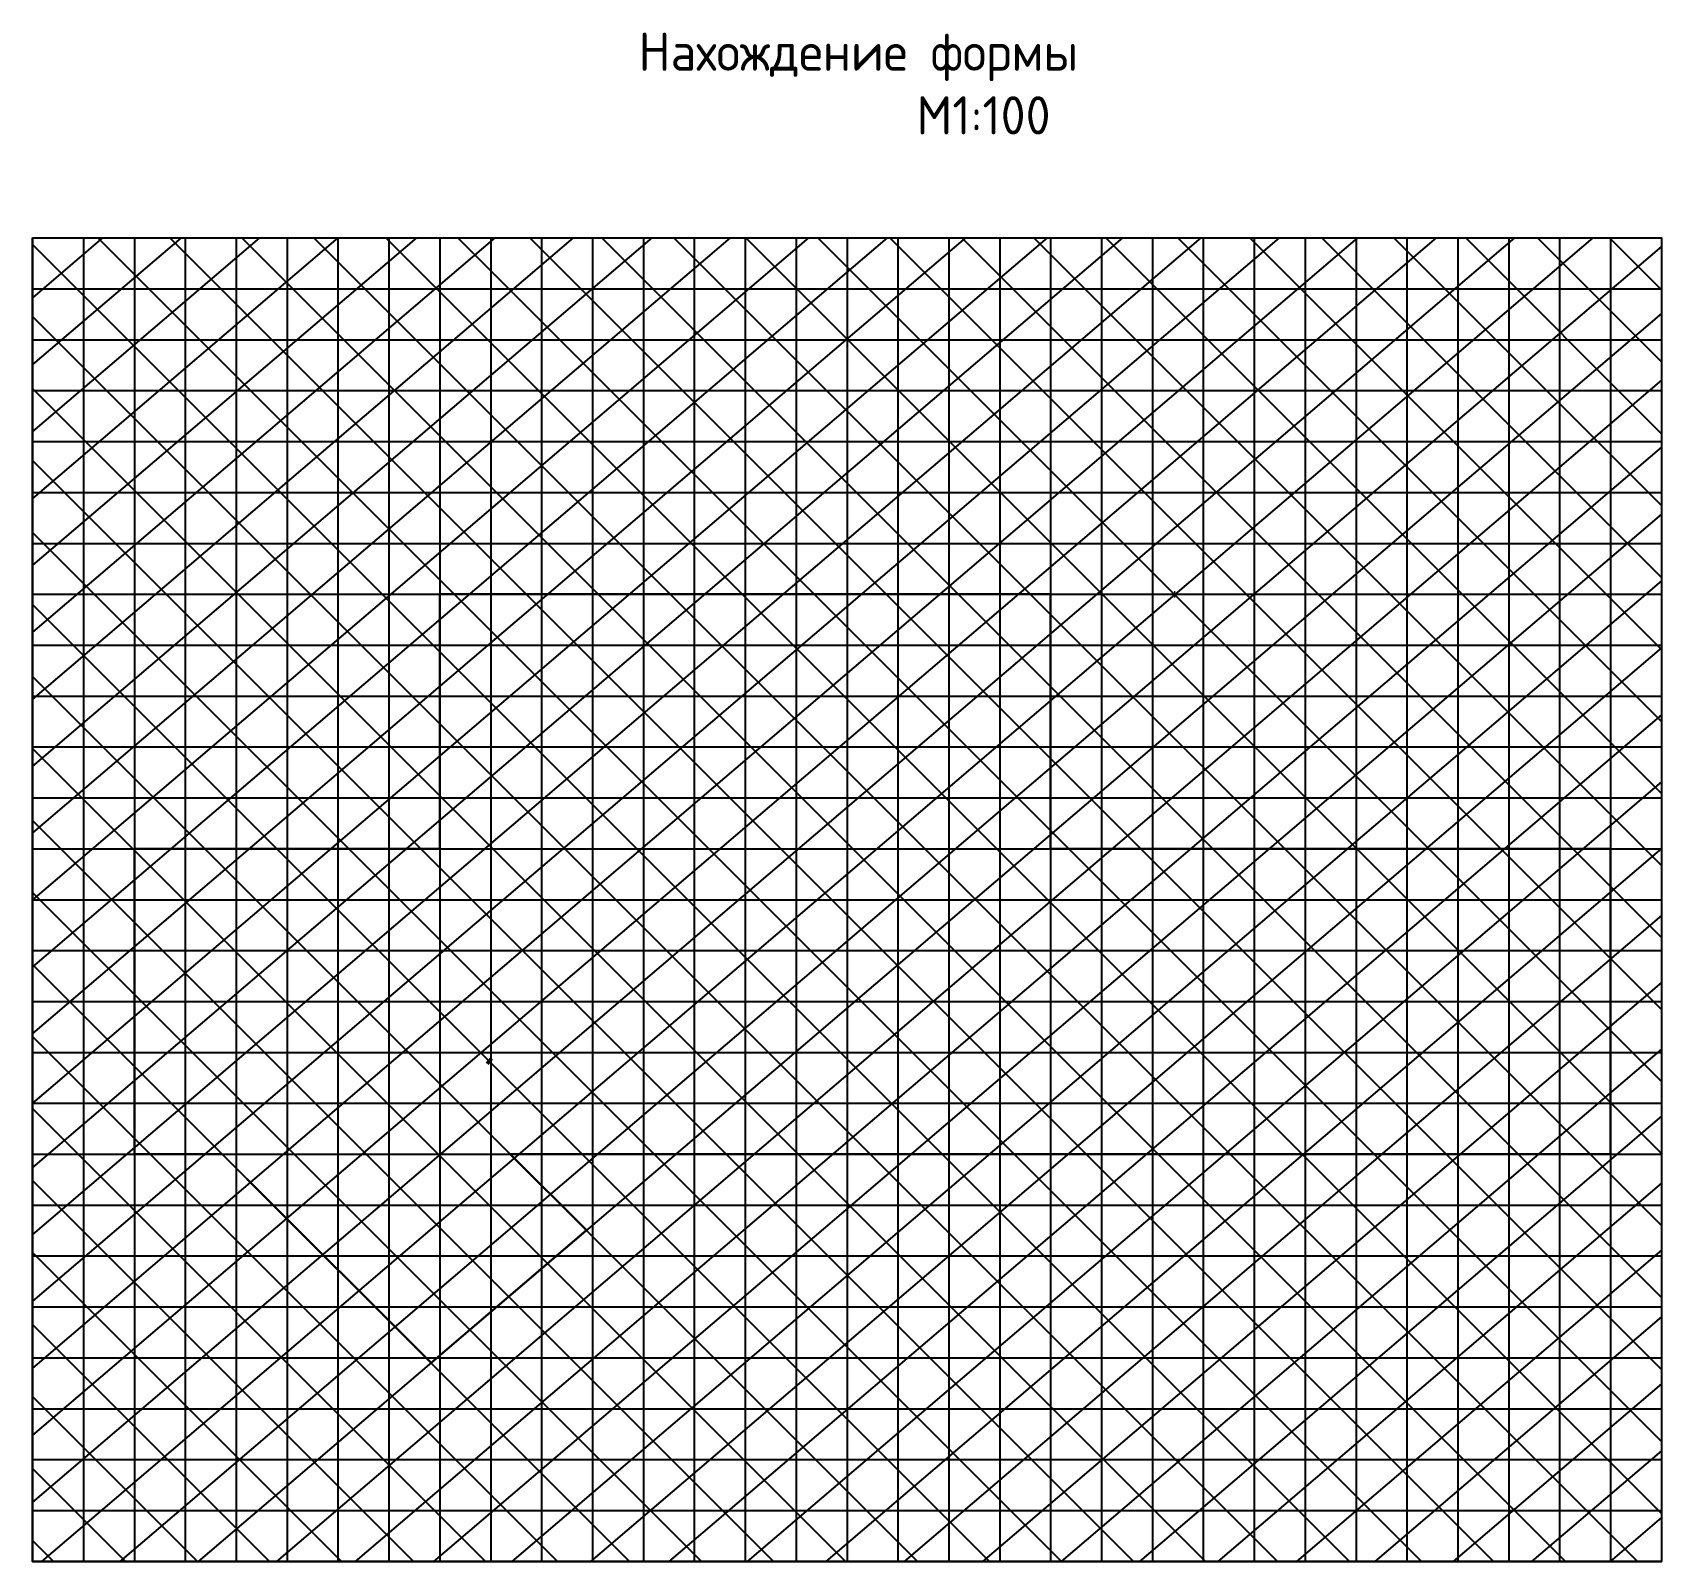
# Model space of a CAD drawing. Header units: millimetres. Extents: x 1 to 862718, y -200795 to 126771.
# Drawn here: x 472699 to 536699, y 66703 to 126771 of the extents above; entities that cross this region are included whole.
import ezdxf

# ---------------------------------------------------------------- set-up
doc = ezdxf.new("R2010")
doc.units = ezdxf.units.MM
doc.header["$MEASUREMENT"] = 0
doc.styles.get("Standard").update_dxf_attribs({"font": 'GOST Common.ttf'})

msp = doc.modelspace()

# ---------------------------------------------------------------- linework, layer by layer
at = {"color": 252, "true_color": 0x939598}
for p, q in [((472699, 118703.5), (472699, 66703.5)), ((472699, 118703.5), (536699, 118703.5)), ((530927.4, 118703.5), (472699, 69038.1)), ((527845.5, 118703.5), (472699, 71666.8)), ((524763.6, 118703.5), (472699, 74295.5)), ((521681.7, 118703.5), (472699, 76924.2)), ((518599.8, 118703.5), (472699, 79552.9)), ((515517.8, 118703.5), (472699, 82181.5)), ((512561.1, 118703.5), (472699, 84703.5)), ((509354, 118703.5), (472699, 87438.9)), ((506272.1, 118703.5), (472699, 90067.6)), ((503190.2, 118703.5), (472699, 92696.3)), ((500108.3, 118703.5), (472699, 95325)), ((497026.3, 118703.5), (472699, 97953.7)), ((493944.4, 118703.5), (472699, 100582.4)), ((490862.5, 118703.5), (472699, 103211.1)), ((487780.6, 118703.5), (472699, 105839.8)), ((484698.7, 118703.5), (472699, 108468.5)), ((481616.7, 118703.5), (472699, 111097.2)), ((478534.8, 118703.5), (472699, 113725.9)), ((475452.9, 118703.5), (472699, 116354.6)), ((524439.1, 66703.5), (472699, 118443.6)), ((534009.3, 118703.5), (473043.8, 66703.5)), ((474699, 118703.5), (474699, 66703.5)), ((527267.5, 66703.5), (475267.5, 118703.5)), ((476699, 118703.5), (476699, 66703.5)), ((530096, 66703.5), (478096, 118703.5)), ((478699, 118703.5), (478699, 66703.5)), ((480699, 118703.5), (480699, 66703.5)), ((532924.4, 66703.5), (480924.4, 118703.5)), ((482699, 118703.5), (482699, 66703.5)), ((535752.8, 66703.5), (483752.8, 118703.5)), ((484699, 118703.5), (484699, 66703.5)), ((536699, 68585.8), (486581.3, 118703.5)), ((486699, 118703.5), (486699, 66703.5)), ((488699, 118703.5), (488699, 66703.5)), ((536699, 71414.2), (489409.7, 118703.5)), ((490699, 118703.5), (490699, 66703.5)), ((536699, 74242.6), (492238.1, 118703.5)), ((492699, 118703.5), (492699, 66703.5)), ((494699, 118703.5), (494699, 66703.5)), ((536699, 77071), (495066.5, 118703.5)), ((496699, 118703.5), (496699, 66703.5)), ((536699, 79899.5), (497895, 118703.5)), ((498699, 118703.5), (498699, 66703.5)), ((500699, 118703.5), (500699, 66703.5)), ((536699, 82727.9), (500723.4, 118703.5)), ((502699, 118703.5), (502699, 66703.5)), ((536699, 85556.3), (503551.8, 118703.5)), ((504699, 118703.5), (504699, 66703.5)), ((536699, 88384.7), (506380.2, 118703.5)), ((506699, 118703.5), (506699, 66703.5)), ((508699, 118703.5), (508699, 66703.5)), ((536699, 91213.2), (509208.7, 118703.5)), ((510699, 118703.5), (510699, 66703.5)), ((536699, 94041.6), (512037.1, 118703.5)), ((512699, 118703.5), (512699, 66703.5)), ((514699, 118703.5), (514699, 66703.5)), ((536699, 96870), (514865.5, 118703.5)), ((516699, 118703.5), (516699, 66703.5)), ((536699, 99698.4), (517693.9, 118703.5)), ((518699, 118703.5), (518699, 66703.5)), ((536699, 102526.9), (520522.4, 118703.5)), ((520699, 118703.5), (520699, 66703.5)), ((522699, 118703.5), (522699, 66703.5)), ((536699, 105355.3), (523350.8, 118703.5)), ((524699, 118703.5), (524699, 66703.5)), ((536699, 108183.7), (526179.2, 118703.5)), ((526699, 118703.5), (526699, 66703.5)), ((528699, 118703.5), (528699, 66703.5)), ((536699, 111012.2), (529007.7, 118703.5)), ((530699, 118703.5), (530699, 66703.5)), ((536699, 113840.6), (531836.1, 118703.5)), ((532699, 118703.5), (532699, 66703.5)), ((536699, 116669), (534664.5, 118703.5)), ((534699, 118703.5), (534699, 66703.5)), ((536699, 118703.5), (536699, 66703.5)), ((536699, 118368.9), (476125.7, 66703.5)), ((472699, 116703.5), (536699, 116703.5)), ((521610.7, 66703.5), (472699, 115615.2)), ((536699, 115740.2), (479207.7, 66703.5)), ((472699, 114703.5), (536699, 114703.5)), ((518782.3, 66703.5), (472699, 112786.8)), ((472699, 112703.5), (536699, 112703.5)), ((536699, 113111.5), (482289.6, 66703.5)), ((472699, 110703.5), (536699, 110703.5)), ((536699, 110482.8), (485371.5, 66703.5)), ((515953.8, 66703.5), (472699, 109958.3)), ((472699, 108703.5), (536699, 108703.5)), ((536699, 107854.1), (488453.4, 66703.5)), ((513125.4, 66703.5), (472699, 107129.9)), ((472699, 106703.5), (536699, 106703.5)), ((536699, 105225.5), (491535.3, 66703.5)), ((472699, 104703.5), (536699, 104703.5)), ((510297, 66703.5), (472699, 104301.5)), ((472699, 102703.5), (536699, 102703.5)), ((536699, 102596.8), (494617.3, 66703.5)), ((507468.6, 66703.5), (472699, 101473.1)), ((472699, 100703.5), (536699, 100703.5)), ((512699, 100703.5), (512699, 94703.5)), ((536699, 99968.1), (497699.2, 66703.5)), ((472699, 98703.5), (536699, 98703.5)), ((504640.1, 66703.5), (472699, 98644.6)), ((536699, 97339.4), (500781.1, 66703.5)), ((472699, 96703.5), (536699, 96703.5)), ((501811.7, 66703.5), (472699, 95816.2)), ((472699, 94703.5), (536699, 94703.5)), ((490699, 94703.5), (536699, 94703.5)), ((536699, 94710.7), (503863, 66703.5)), ((498983.3, 66703.5), (472699, 92987.8)), ((472699, 92703.5), (536699, 92703.5)), ((536699, 92082), (506944.9, 66703.5)), ((472699, 90703.5), (536699, 90703.5)), ((496154.8, 66703.5), (472699, 90159.3)), ((536699, 89453.3), (510026.8, 66703.5)), ((472699, 88703.5), (536699, 88703.5)), ((493326.4, 66703.5), (472699, 87330.9)), ((472699, 86703.5), (536699, 86703.5)), ((536699, 86824.6), (513108.8, 66703.5)), ((472699, 84703.5), (536699, 84703.5)), ((490498, 66703.5), (472699, 84502.5)), ((536699, 84195.9), (516190.7, 66703.5)), ((472699, 82703.5), (536699, 82703.5)), ((487669.6, 66703.5), (472699, 81674.1)), ((536699, 81567.2), (519272.6, 66703.5)), ((472699, 80703.5), (536699, 80703.5)), ((484841.1, 66703.5), (472699, 78845.6)), ((536699, 78938.5), (522354.5, 66703.5)), ((472699, 78703.5), (536699, 78703.5)), ((472699, 76703.5), (536699, 76703.5)), ((536699, 76309.8), (525436.4, 66703.5)), ((482012.7, 66703.5), (472699, 76017.2)), ((472699, 74703.5), (536699, 74703.5)), ((536699, 73681.1), (528518.3, 66703.5)), ((479184.3, 66703.5), (472699, 73188.8)), ((472699, 72703.5), (536699, 72703.5)), ((536699, 71052.4), (531600.3, 66703.5)), ((472699, 70703.5), (536699, 70703.5)), ((476355.9, 66703.5), (472699, 70360.4)), ((472699, 68703.5), (536699, 68703.5)), ((536699, 68423.7), (534682.2, 66703.5)), ((473527.4, 66703.5), (472699, 67531.9)), ((472699, 66703.5), (536699, 66703.5))]:
    msp.add_line(p, q, dxfattribs=at)
at = {"color": 6, "lineweight": 200}
for p, q in [((517551.8, 104703.5), (517595.6, 104703.5)), ((490699, 86301.5), (490599, 86401.5))]:
    msp.add_line(p, q, dxfattribs=at)
at = {"color": 18, "true_color": 0x000000}
for p, q in [((526699, 94709.1), (526699, 94703.5)), ((476699, 82703.5), (480154.8, 82703.5)), ((476699, 82703.5), (480154.8, 82703.5)), ((478699, 82703.5), (480154.8, 82703.5)), ((480154.8, 82703.5), (481131, 81727.3))]:
    msp.add_line(p, q, dxfattribs=at)
at = {"color": 252, "true_color": 0x939598}
msp.add_lwpolyline([(472699, 118703.5), (536699, 118703.5), (536699, 66703.5), (472699, 66703.5)], close=True, dxfattribs=at)
at = {"color": 18, "lineweight": 30, "true_color": 0x000000}
for points in [[(480154.8, 82703.5), (476699, 82703.5), (476699, 94703.5), (488697.7, 94703.5), (488699, 104703.5), (512699, 104703.5), (512700.6, 94707.2), (534699, 94710.4), (534699, 82703.5), (491468.6, 82703.5)], [(491468.6, 82703.5), (494459.6, 79712.5), (488353.8, 74504.6), (481131, 81727.3)]]:
    msp.add_lwpolyline(points, dxfattribs=at)

# ---------------------------------------------------------------- texts
at = {"insert": (496503, 126770), "char_height": 1500, "attachment_point": 1}
msp.add_mtext_dynamic_manual_height_columns('Нахождение формы\\P            М1:100', width=20011, gutter_width=1, heights=[0], dxfattribs=at)

doc.saveas('drawing.dxf')
